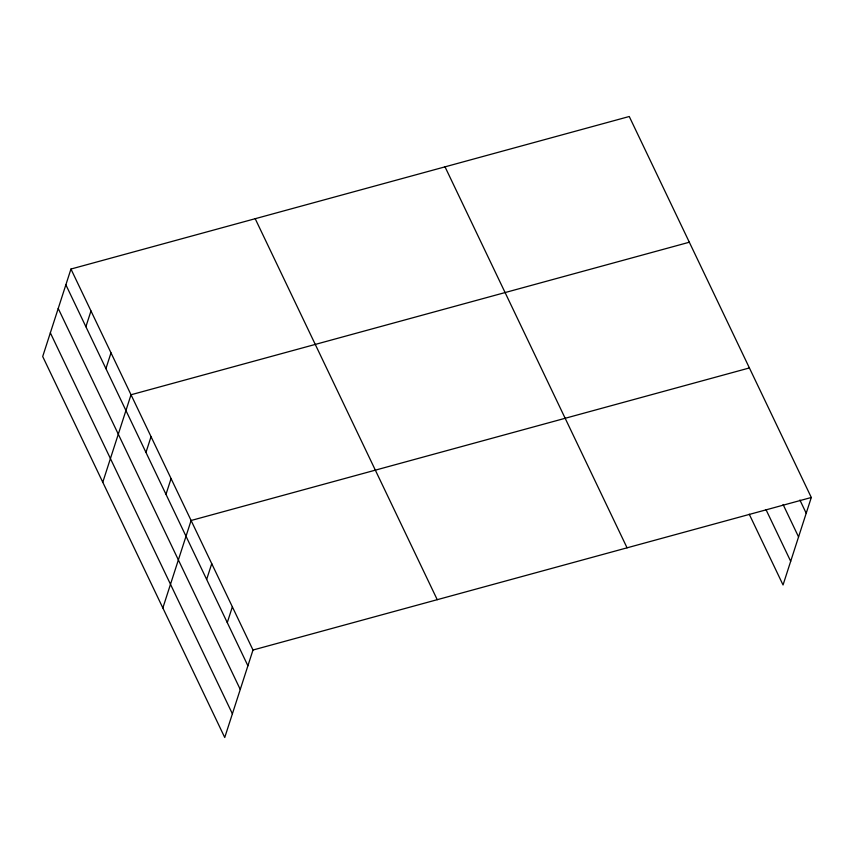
<?xml version="1.0" encoding="UTF-8"?>
<svg xmlns="http://www.w3.org/2000/svg" width="854" height="854" viewBox="0 0 854 854"><rect width="100%" height="100%" fill="white"/><g stroke="black" fill="none" stroke-linecap="round" stroke-linejoin="round"><path stroke-width="1.28" d="M70.957 269.042L42.7 356.513L224.741 737.493L252.997 650.022L70.957 269.042L629.259 116.507L811.3 497.487L783.043 584.958L749.236 514.193M85.891 326.708L90.983 310.952M105.917 368.618L110.999 352.862M102.779 482.243L131.025 394.761L689.327 242.226M145.959 452.428L151.051 436.672M165.986 494.338L171.078 478.582M162.847 607.963L191.104 520.492L749.406 367.946M206.647 579.428L211.739 563.672M227.281 622.598L232.363 606.842M252.997 650.022L811.3 497.487M799.91 500.049L806.208 513.243M783.097 504.522L798.565 536.91M766.049 509.721L790.687 561.291M445.019 166.84L627.06 547.82M255.197 218.699L437.237 599.689M65.865 284.798L247.906 665.778M58.221 308.465L240.262 689.445M50.343 332.846L232.395 713.827"/></g></svg>
